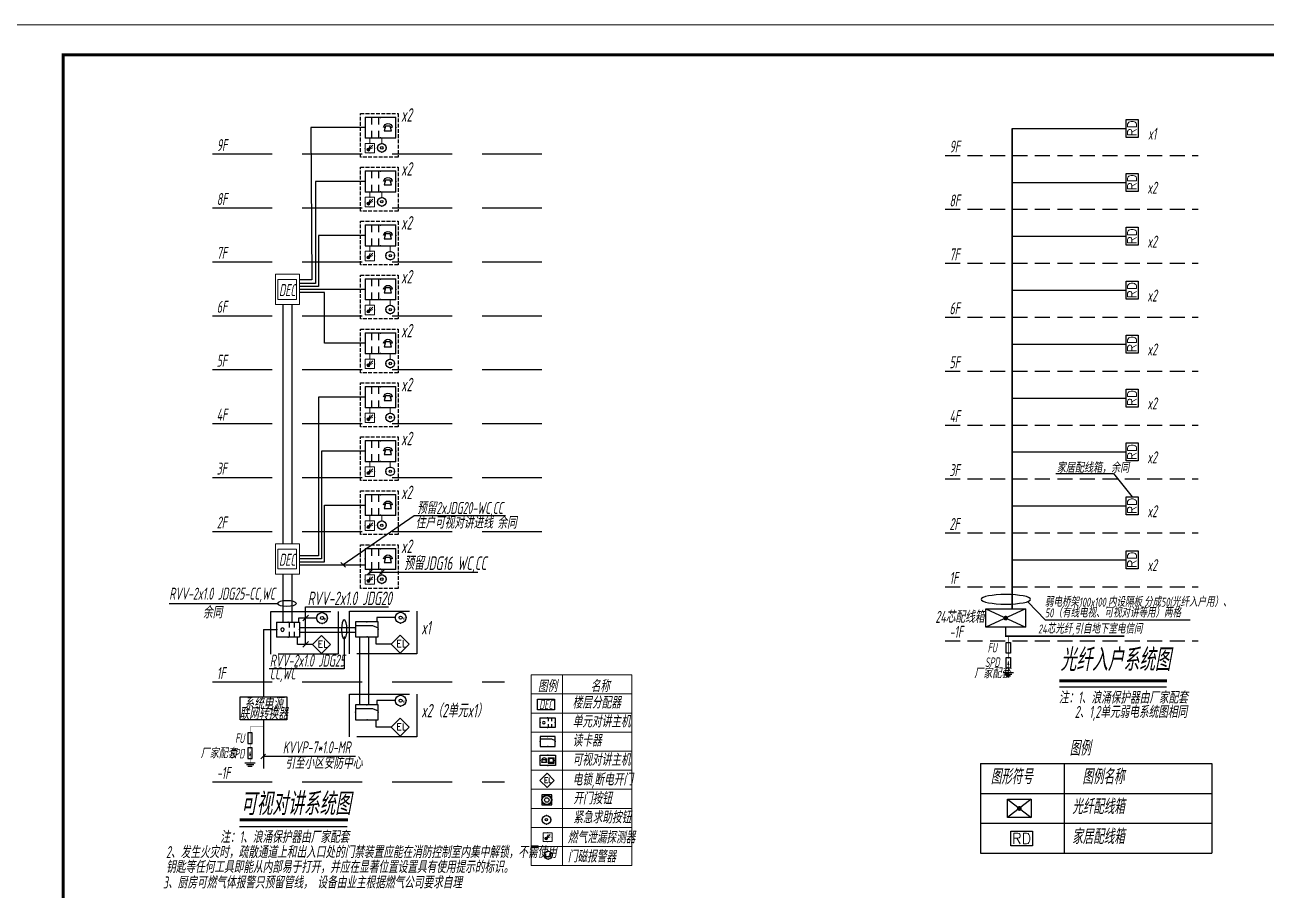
# Model space of a CAD drawing. Extents: x 3443499 to 7125205, y -1700016 to -264854.
# Drawn here: x 3677232 to 3718669, y -788158 to -759270 of the extents above; entities that cross this region are included whole.
import ezdxf
from ezdxf.enums import TextEntityAlignment as Align

# ---------------------------------------------------------------- set-up
doc = ezdxf.new("R2010")
doc.units = 0
doc.header["$LTSCALE"] = 1000
doc.header["$MEASUREMENT"] = 0
doc.linetypes.add('DASH', pattern=[0.35, 0.25, -0.1])
doc.linetypes.add('DASHED', pattern=[0.75, 0.5, -0.25])
doc.layers.get('0').update_dxf_attribs({"linetype": 'CONTINUOUS'})
for name, color, linetype in [('1-弱电', 3, 'CONTINUOUS'), ('1-弱电1', 3, 'CONTINUOUS'), ('DIM-照明', 7, 'CONTINUOUS'), ('EQUIP-安防', 3, 'CONTINUOUS'), ('EQUIP-通讯', 3, 'CONTINUOUS'), ('T-消防设备', 3, 'CONTINUOUS'), ('T-通用', 7, 'CONTINUOUS'), ('TEL_TEXT', 7, 'CONTINUOUS'), ('WIRE-SECU-1', 30, 'CONTINUOUS'), ('WIRE-照明', 2, 'CONTINUOUS'), ('WIRE-通讯', 4, 'CONTINUOUS'), ('照明平面导线层', 3, 'CONTINUOUS'), ('电气', 6, 'CONTINUOUS')]:
    doc.layers.add(name, color=color, linetype=linetype)
for name, color, linetype, lineweight in [('EQUIP-消防', 3, 'CONTINUOUS', 20), ('图框', 147, 'CONTINUOUS', 20), ('文字彩图', 7, 'CONTINUOUS', 0)]:
    doc.layers.add(name, color=color, linetype=linetype, lineweight=lineweight)
doc.styles.add('1常用弱电', font='SIMPLEX.shx', dxfattribs={"width": 0.8, "height": 3.5, "bigfont": 'HZTXT.shx'})
doc.styles.add('_TEL_DIM', font='SIMPLEX', dxfattribs={"width": 0.8, "height": 3.5, "bigfont": 'HZTXT'})
doc.styles.add('HZTXT', font='gbeitc.shx', dxfattribs={"width": 0.8, "height": 400, "bigfont": 'hztxt.shx'})
doc.styles.add('SM1', font='realsz.shx', dxfattribs={"width": 0.75, "bigfont": 'realhz.shx'})
doc.styles.get("Standard").update_dxf_attribs({"font": 'gbenor.shx', "bigfont": 'gbcbig.shx'})

# ---------------------------------------------------------------- blocks, each defined once
blk = doc.blocks.new('$equip$00002647')
at = {"linetype": 'Continuous'}
for p, q in [((-0.63, -0.415), (-0.63, 0.415)), ((-0.63, -0.415), (-0.63, 0.415)), ((-0.63, 0.415), (0.62, 0.415)), ((0.066, 0.129), (0.066, 0.415)), ((0.345, 0.129), (0.345, 0.415)), ((0.62, 0.415), (0.62, -0.415)), ((0.62, -0.415), (-0.63, -0.415)), ((0.066, -0.415), (0.066, -0.129)), ((0.345, -0.415), (0.345, -0.129))]:
    blk.add_line(p, q, dxfattribs=at)
at = {"const_width": 0.05}
blk.add_lwpolyline([(-0.63, 0.415), (0.62, 0.415), (0.62, -0.415), (-0.63, -0.415), (-0.63, 0.415), (0.62, 0.415)], dxfattribs=at)
at = {"linetype": 'Continuous'}
for start, end in [(0, 180), (180, 0)]:
    blk.add_arc((-0.32, 0), 0.1, start, end, dxfattribs=at)
at = {"color": 1}
for p in [(-0.63, 0), (-0.005, 0.415), (0.62, 0), (-0.005, -0.415)]:
    blk.add_point(p, dxfattribs=at)
at = {"color": 7, "style": '_TEL_DIM', "flags": 1}
blk.add_attdef('A', text='', height=0.000025, dxfattribs=at).set_placement((0, 0), align=Align.MIDDLE_CENTER)
blk = doc.blocks.new('3电锁')
at = {"layer": '1-弱电1'}
for p, q in [((0, 743), (-372, 372)), ((372, 372), (0, 743)), ((-372, 372), (0, 0)), ((0, 0), (372, 372))]:
    blk.add_line(p, q, dxfattribs=at)
at = {"layer": '1-弱电1', "style": '1常用弱电'}
blk.add_text('EL', height=277.7, dxfattribs=at).set_placement((-160, 247))
blk = doc.blocks.new('$equip$00002479')
at = {"const_width": 0.04}
blk.add_lwpolyline([(-0.3, 0, 1), (0.3, 0, 1), (-0.3, 0, 0.942883)], format="xyb", dxfattribs=at)
for radius in [0.3, 0.0841]:
    blk.add_circle((0, 0), radius)
for p in [(-0.3, 0), (0, 0.3), (0.3, 0), (0, -0.3)]:
    blk.add_point(p)
at = {"color": 7, "style": '_TEL_DIM', "flags": 1}
blk.add_attdef('A', text='', height=0.00002, dxfattribs=at).set_placement((0, 0), align=Align.MIDDLE_CENTER)
blk = doc.blocks.new('$equip$00001887')
at = {"color": 0, "linetype": 'Continuous'}
for p, q in [((-0.75, 0.5), (0.75, 0.5)), ((-0.75, -0.5), (-0.75, 0.5)), ((-0.63, 0.02), (-0.53, 0.02)), ((-0.59, -0.21), (-0.51, 0.09)), ((-0.51, 0.09), (-0.51, 0.09)), ((-0.51, 0.09), (-0.22, 0.09)), ((-0.22, 0.09), (-0.14, -0.21)), ((-0.19, 0.02), (-0.09, 0.02)), ((0.03, 0.26), (0.03, -0.26)), ((0.03, 0.26), (0.61, 0.26)), ((0.08, 0.17), (0.16, 0.18)), ((0.08, 0.17), (0.08, -0.16)), ((0.16, 0.18), (0.22, 0.2)), ((0.22, 0.2), (0.27, 0.21)), ((0.27, 0.21), (0.32, 0.21)), ((0.32, 0.21), (0.36, 0.21)), ((0.36, 0.21), (0.42, 0.2)), ((0.42, 0.2), (0.48, 0.18)), ((0.48, 0.18), (0.56, 0.17)), ((0.56, -0.16), (0.56, 0.17)), ((0.61, -0.26), (0.61, 0.26)), ((0.75, 0.5), (0.75, -0.5)), ((0.75, -0.5), (-0.75, -0.5)), ((-0.14, -0.21), (-0.59, -0.21)), ((0.03, -0.26), (0.61, -0.26)), ((0.16, -0.18), (0.08, -0.16)), ((0.22, -0.19), (0.16, -0.18)), ((0.27, -0.2), (0.22, -0.19)), ((0.32, -0.2), (0.27, -0.2)), ((0.36, -0.2), (0.32, -0.2)), ((0.42, -0.19), (0.36, -0.2)), ((0.48, -0.18), (0.42, -0.19)), ((0.56, -0.16), (0.48, -0.18))]:
    blk.add_line(p, q, dxfattribs=at)
blk.add_arc((-0.36, -0.02), 0.27, 6.9897, 173.0103, dxfattribs=at)
for p in [(-0.75, 0), (0, 0.5), (0.75, 0), (0, -0.5)]:
    blk.add_point(p)
at = {"layer": 'TEL_TEXT', "style": '_TEL_DIM', "flags": 1}
blk.add_attdef('A', text='', height=0.00002, dxfattribs=at).set_placement((0, 0), align=Align.MIDDLE_CENTER)
blk = doc.blocks.new('3开门按钮')
at = {"layer": '1-弱电1'}
for p, q in [((-250, 500), (-250, 0)), ((250, 500), (-250, 500)), ((-250, 0), (250, 0)), ((250, 0), (250, 500))]:
    blk.add_line(p, q, dxfattribs=at)
for major_axis, start_param, end_param in [((-1, 249), 2.35396, 8.637145), ((0, 226), -0.7841767626591614, 5.499008544520425), ((-1, 113), 2.351312, 8.634497)]:
    blk.add_ellipse((3, 251), major_axis=major_axis, ratio=1, start_param=start_param, end_param=end_param, dxfattribs=at)
blk = doc.blocks.new('$equip$00001600')
for p, q in [((0.5, 0), (-0.5, 0)), ((-0.5, 0), (-0.5, -1)), ((0.5, -1), (0.5, 0)), ((-0.5, -1), (0.5, -1)), ((-0.15, -0.65), (0.3, -0.2)), ((-0.15, -0.65), (0.05, -0.2)), ((-0.15, -0.65), (0.3, -0.45))]:
    blk.add_line(p, q)
blk.add_circle((-0.15, -0.65), 0.158)
for p in [(0, 0), (-0.5, -0.5), (0, -1), (0.5, -0.5)]:
    blk.add_point(p)
for points in [[(-0.29, -0.57), (-0.01, -0.57), (-0.31, -0.65), (0.01, -0.65)], [(-0.29, -0.73), (-0.01, -0.73), (-0.31, -0.65), (0.01, -0.65)], [(-0.23, -0.51), (-0.07, -0.51), (-0.29, -0.57), (-0.01, -0.57)], [(-0.23, -0.79), (-0.07, -0.79), (-0.29, -0.73), (-0.01, -0.73)], [(-0.15, -0.49), (-0.15, -0.49), (-0.23, -0.51), (-0.07, -0.51)], [(-0.15, -0.81), (-0.15, -0.81), (-0.23, -0.79), (-0.07, -0.79)]]:
    blk.add_solid(points)
at = {"flags": 9}
blk.add_attdef('A', (0, 0), '', height=0.00002, dxfattribs=at)
blk.add_attdef('B', text='', height=0.4, dxfattribs=at).set_placement((0.78, -0.7), align=Align.MIDDLE_CENTER)
blk = doc.blocks.new('$equip$00002617')
for p, q in [((0.625, 0.415), (-0.625, 0.415)), ((-0.625, 0.415), (-0.625, -0.415)), ((-0.625, 0.215), (0.325, 0.215)), ((0.325, 0.215), (0.625, 0.075)), ((0.625, -0.415), (0.625, 0.415)), ((-0.625, -0.415), (0.625, -0.415))]:
    blk.add_line(p, q)
at = {"linetype": 'Continuous', "const_width": 0.04}
blk.add_lwpolyline([(-0.625, 0.415), (0.625, 0.415), (0.625, -0.415), (-0.625, -0.415)], close=True, dxfattribs=at)
at = {"color": 1}
for p in [(-0.625, 0), (0, 0.415), (0.625, 0), (0.018, -0.415)]:
    blk.add_point(p, dxfattribs=at)
at = {"color": 7, "style": '_TEL_DIM', "flags": 1}
blk.add_attdef('A', text='', height=0.000025, dxfattribs=at).set_placement((0, 0), align=Align.MIDDLE_CENTER)
blk = doc.blocks.new('$equip$00002628')
at = {"linetype": 'Continuous'}
for p, q in [((-0.625, 0.415), (0.625, 0.415)), ((-0.625, -0.415), (-0.625, 0.415)), ((-0.472, 0.01), (-0.409, 0.01)), ((-0.446, -0.138), (-0.395, 0.058)), ((-0.395, 0.058), (-0.395, 0.058)), ((-0.395, 0.058), (-0.206, 0.058)), ((-0.206, 0.058), (-0.155, -0.138)), ((-0.191, 0.01), (-0.129, 0.01)), ((0.071, 0.129), (0.071, 0.415)), ((0.35, 0.129), (0.35, 0.415)), ((0.625, 0.415), (0.625, -0.415)), ((0.625, -0.415), (-0.625, -0.415)), ((-0.155, -0.138), (-0.446, -0.138)), ((0.071, -0.415), (0.071, -0.129)), ((0.35, -0.415), (0.35, -0.129))]:
    blk.add_line(p, q, dxfattribs=at)
at = {"const_width": 0.04}
blk.add_lwpolyline([(-0.625, 0.415), (0.625, 0.415), (0.625, -0.415), (-0.625, -0.415), (-0.625, 0.415), (0.625, 0.415)], dxfattribs=at)
at = {"linetype": 'Continuous'}
blk.add_arc((-0.3, -0.011), 0.173, 6.9897, 173.0103, dxfattribs=at)
for p in [(-0.625, 0), (0, 0.415), (0, -0.415), (0.625, 0)]:
    blk.add_point(p)
at = {"color": 7, "style": '_TEL_DIM', "flags": 1}
blk.add_attdef('A', text='', height=0.000025, dxfattribs=at).set_placement((0, 0), align=Align.MIDDLE_CENTER)
blk = doc.blocks.new('A$C18BE6784')
at = {"layer": 'EQUIP-安防', "linetype": 'ByBlock', "xscale": 400, "yscale": 400, "zscale": 400}
blk.add_blockref('$equip$00002479', (-47, 62), dxfattribs=at)
at = {"layer": 'EQUIP-安防', "color": 7, "linetype": 'ByBlock', "style": 'SM1', "width": 0.75}
blk.add_text('K', height=71.8, dxfattribs=at).set_placement((0, 0))
blk = doc.blocks.new('CNS-FXX')
blk.add_lwpolyline([(0, -307), (0, 307), (782, 307), (782, -307)], close=True)
at = {"layer": 'T-通用', "linetype": 'Continuous'}
for p, q in [((782, 307), (0, -307)), ((0, 307), (782, -307))]:
    blk.add_line(p, q, dxfattribs=at)
at = {"layer": 'T-通用', "linetype": 'Continuous', "const_width": 79.4}
blk.add_lwpolyline([(351, 0, 1), (431, 0, 1)], format="xyb", close=True, dxfattribs=at)
blk = doc.blocks.new('CNS-TC4')
at = {"color": 130}
blk.add_lwpolyline([(-300, 200), (300, 200), (300, -200), (-300, -200)], close=True, dxfattribs=at)
at = {"color": 7, "style": '1常用弱电'}
blk.add_text('RD', height=300, dxfattribs=at).set_placement((0, 0), align=Align.MIDDLE)
blk = doc.blocks.new('$equip$00002621')
for p, q in [((-0.193, 0.103), (-0.193, -0.097)), ((0.192, -0.097), (0.192, 0.103)), ((-0.193, -0.097), (0.192, -0.097))]:
    blk.add_line(p, q)
at = {"const_width": 0.04}
blk.add_lwpolyline([(-0.3, 0, 1), (0.3, 0, 1), (-0.3, 0, 0.702733)], format="xyb", dxfattribs=at)
blk.add_circle((0, 0), 0.3)
at = {"color": 1}
for p in [(-0.3, 0), (0, 0.3), (0.3, 0), (0, -0.3)]:
    blk.add_point(p, dxfattribs=at)
at = {"color": 7, "style": '_TEL_DIM', "flags": 1}
blk.add_attdef('A', text='', height=0.000025, dxfattribs=at).set_placement((0, 0), align=Align.MIDDLE_CENTER)
blk = doc.blocks.new('A$C34D655C4')
at = {"layer": 'T-消防设备', "linetype": 'Continuous'}
blk.add_lwpolyline([(-843, -223), (-843, 390), (483, 390), (483, -223)], close=True, dxfattribs=at)
at = {"layer": 'T-通用', "linetype": 'Continuous'}
for p, q in [((483, 390), (-843, -223)), ((-843, 390), (483, -223))]:
    blk.add_line(p, q, dxfattribs=at)
at = {"layer": 'T-通用', "linetype": 'Continuous', "const_width": 79.4}
blk.add_lwpolyline([(-220, 83, 1), (-141, 83, 1)], format="xyb", close=True, dxfattribs=at)

msp = doc.modelspace()

# ---------------------------------------------------------------- linework, layer by layer
at = {"layer": 'DIM-照明', "color": 84, "linetype": 'DASHED', "ltscale": 4}
for p, q in [((3683493.2, -763579.3, -6448.9), (3694556.4, -763579.3, 51223.3)), ((3683493.2, -765379.3, -6448.9), (3694556.4, -765379.3, 51225.6)), ((3683493.2, -767179.3, -6448.9), (3694556.4, -767179.3, 51227.9)), ((3683493.2, -768979.3, -6448.9), (3694556.4, -768979.3, 51230.1)), ((3683493.2, -768979.3, 940.7), (3694556.4, -768979.3, 58628.8)), ((3683493.2, -770779.3, 940.7), (3694556.4, -770779.3, 58631.1)), ((3683493.2, -772579.3, 940.7), (3694556.4, -772579.3, 58631.1)), ((3683493.2, -774379.3, 940.7), (3694556.4, -774379.3, 58631.1)), ((3683493.2, -776179.3, 940.7), (3694556.4, -776179.3, 58631.1)), ((3683493.2, -781205.4, 940.7), (3693244.4, -781205.4, 51789.7)), ((3683493.2, -784538, 940.7), (3693244.4, -784538, 51789.7))]:
    msp.add_line(p, q, dxfattribs=at)
at = {"layer": 'DIM-照明', "color": 84, "linetype": 'DASHED'}
for p, q in [((3707951.9, -763629.3), (3716403.2, -763629.3)), ((3707951.9, -765429.3), (3716402.7, -765429.3)), ((3707951.9, -767229.3), (3716402.2, -767229.3)), ((3707951.9, -769029.3), (3716401.7, -769029.3)), ((3707951.9, -770829.3), (3716399.2, -770829.3)), ((3707951.9, -772629.3), (3716399.2, -772629.3)), ((3707951.9, -774429.3), (3716399.2, -774429.3)), ((3707951.9, -776229.3), (3716399.2, -776229.3)), ((3707951.9, -778029.3), (3716399.2, -778029.3)), ((3707951.9, -779829.3), (3716399.2, -779829.3))]:
    msp.add_line(p, q, dxfattribs=at)
at = {"layer": 'DIM-照明', "color": 7}
for p, q in [((3711647.4, -774245), (3713577, -774245)), ((3711647.4, -774245), (3713577, -774245)), ((3713577, -774245), (3714193.5, -775029.3)), ((3713577, -774245), (3714193.5, -775029.3)), ((3713577, -774245), (3714193.5, -775029.3)), ((3711296.3, -779137.9), (3710709.9, -778531)), ((3711296.3, -779137.9), (3716129.4, -779137.9))]:
    msp.add_line(p, q, dxfattribs=at)
at = {"layer": 'DIM-照明', "color": 7, "ltscale": 4}
for p, q in [((3711764.7, -781364.9, 0), (3715341.1, -781364.9, 0)), ((3684402, -786027.9, -13883.2), (3687996.7, -786027.9, -13883.2))]:
    msp.add_line(p, q, dxfattribs=at)
at = {"layer": 'DIM-照明'}
for p, q in [((3709128.9, -783925.1), (3709128.9, -786925.1)), ((3709128.9, -783925.1), (3716859.9, -783925.1)), ((3711923.5, -783925.1), (3711923.5, -786925.1)), ((3716859.9, -783925.1), (3716859.9, -786925.1)), ((3709128.9, -784925.1), (3716859.9, -784925.1)), ((3709128.9, -785925.1), (3716859.9, -785925.1)), ((3709128.9, -786925.1), (3716859.9, -786925.1))]:
    msp.add_line(p, q, dxfattribs=at)
at = {"layer": 'DIM-照明', "color": 84, "linetype": 'DASHED', "ltscale": 4, "elevation": 66423.1}
for points in [[(3685443.8, -778860.3), (3687691, -778860.3), (3687691, -780277.3), (3685443.8, -780277.3)], [(3688069, -778847.6), (3690316.2, -778847.6), (3690316.2, -780264.6), (3688069, -780264.6)], [(3688069, -781618.6), (3690316.2, -781618.6), (3690316.2, -783035.5), (3688069, -783035.5)]]:
    msp.add_lwpolyline(points, close=True, dxfattribs=at)
at = {"layer": 'DIM-照明', "color": 7, "ltscale": 4, "const_width": 98.5, "elevation": 0}
msp.add_lwpolyline([(3711763.6, -781170.8), (3715362.8, -781170.8)], dxfattribs=at)
at = {"layer": 'DIM-照明', "color": 7, "extrusion": (0, 0, -1)}
msp.add_ellipse((3709978.9, -778448.7), major_axis=(825.2, 0), ratio=0.1943547, start_param=-1.5707963, end_param=4.712389, dxfattribs=at)
at = {"layer": 'EQUIP-安防', "elevation": -13883.2}
msp.add_lwpolyline([(3694345.1, -781781.9), (3694916.7, -781781.9), (3694916.7, -782138.5), (3694345.1, -782138.5)], close=True, dxfattribs=at)
at = {"layer": 'EQUIP-消防', "ltscale": 5}
for p, q in [((3688748.7, -763042.5, 47985.1), (3688748.7, -763228.6, 47985.1)), ((3689147.6, -763042.5, -17497.3), (3689147.6, -763232.1, -17497.3)), ((3688748.7, -764842.5, 47987.4), (3688748.7, -765028.6, 47987.4)), ((3689147.6, -764842.5, -17495), (3689147.6, -765032.1, -17495)), ((3688748.7, -766642.5, 47987.4), (3688748.7, -766828.6, 47987.4)), ((3689431.3, -766642.5, 47987.4), (3689431.3, -766832.1, 47987.4)), ((3688748.7, -768442.5, 47987.4), (3688748.7, -768628.6, 47987.4)), ((3689431.3, -768442.5, 47987.4), (3689431.3, -768632.1, 47987.4)), ((3688748.7, -770242.5, 66423.2), (3688748.7, -770428.6, 66423.2)), ((3689431.4, -770242.5, 66423.1), (3689431.4, -770432.1, 66423.1)), ((3688748.7, -772042.5, 66423.2), (3688748.7, -772228.6, 66423.2)), ((3689431.3, -772042.5, 66423.2), (3689431.3, -772232.1, 66423.2)), ((3688748.7, -773842.5, 66423.2), (3688748.7, -774028.6, 66423.2)), ((3689431.3, -773842.5, 66423.2), (3689431.3, -774032.1, 66423.2)), ((3688748.7, -775642.5, 66423.2), (3688748.7, -775828.6, 66423.2)), ((3689147.6, -775642.5, 940.8), (3689147.6, -775832.1, 940.8)), ((3688748.7, -777442.5, 66423.2), (3688748.7, -777628.6, 66423.2)), ((3689147.6, -777442.5, 940.8), (3689147.6, -777632.1, 940.8))]:
    msp.add_line(p, q, dxfattribs=at)
at = {"layer": 'EQUIP-通讯', "linetype": 'Continuous'}
for p, q in [((3710191.3, -762729.3), (3713993.5, -762729.3)), ((3710191.3, -764529.3), (3713993.5, -764529.3)), ((3710191.3, -766329.3), (3713993.5, -766329.3)), ((3710191.3, -768129.3), (3713993.5, -768129.3)), ((3710191.3, -769929.3), (3713993.5, -769929.3)), ((3710191.3, -771729.3), (3713993.5, -771729.3)), ((3710191.3, -773529.3), (3713993.5, -773529.3)), ((3710191.3, -775329.3), (3713993.5, -775329.3)), ((3710191.3, -777129.3), (3713993.5, -777129.3)), ((3709888.7, -780891.5), (3710236.7, -780891.5)), ((3709942.4, -780946.6), (3710182.6, -780946.6)), ((3709991.2, -781001.6), (3710133.3, -781001.6)), ((3684925.7, -783914.4, -6448.9), (3684577.7, -783914.4, -6448.9)), ((3684872.1, -783969.5, -6448.9), (3684631.8, -783969.5, -6448.9)), ((3684823.2, -784024.5, -6448.9), (3684681.2, -784024.5, -6448.9))]:
    msp.add_line(p, q, dxfattribs=at)
at = {"layer": 'EQUIP-通讯'}
for p, q in [((3685842.7, -768605.8, -11780.3), (3685842.7, -776595.1, 940.8)), ((3686142.4, -768605.8, -11780.3), (3686142.4, -776595.1, 940.8)), ((3685842.7, -777605.8, 940.8), (3685842.7, -779211.9, 940.8)), ((3686142.4, -777605.8, 940.8), (3686142.4, -779211.9, 940.8)), ((3686972.6, -779073.1, 131905.6), (3686362.1, -779073.1, 131905.6)), ((3686362.1, -779073.1, 131905.6), (3686362.1, -779211.9, 940.7)), ((3686396.4, -779391.9, 940.7), (3688271.6, -779391.9, 940.7)), ((3689597.7, -779060.4, 131905.6), (3688987.3, -779060.4, 131905.6)), ((3688987.3, -779060.4, 131905.6), (3688987.3, -779199.2, 940.7)), ((3685198.6, -779461, 940.7), (3685646.4, -779460.9, 940.7)), ((3685198.6, -779460.9, 940.7), (3685198.6, -781704.9, 940.7)), ((3686331.9, -779953.9, 131905.6), (3686331.9, -779709.9, 940.7)), ((3686396.4, -779544.9, 940.7), (3688271.6, -779544.9, 940.7)), ((3688399.8, -779697.2, 940.7), (3688399.8, -781970.2, -108340.4)), ((3688699.5, -779697.2, 940.7), (3688699.5, -781970.2, -108340.4)), ((3688957.1, -779941.2, 131905.6), (3688957.1, -779697.2, 940.7)), ((3686838.6, -779953.9, 131905.6), (3686331.9, -779953.9, 131905.6)), ((3689463.8, -779941.2, 131905.6), (3688957.1, -779941.2, 131905.6)), ((3689597.7, -781831.3, 131905.6), (3688987.3, -781831.3, 131905.6)), ((3688987.3, -781831.3, 131905.6), (3688987.3, -781970.2, 940.7)), ((3685198.6, -782468.5, 940.7), (3685198.6, -784090.5, 940.7)), ((3688957.1, -782712.1, 131905.6), (3688957.1, -782468.2, 940.7)), ((3689463.8, -782712.1, 131905.6), (3688957.1, -782712.1, 131905.6))]:
    msp.add_line(p, q, dxfattribs=at)
for points, elevation in [([(3688589.2, -762700.5), (3686780.7, -762701.5), (3686809.4, -767783.5), (3686396.4, -767782.4)], -17497.3), ([(3688589.2, -764500.5), (3686937.6, -764500.5), (3686937.7, -767900.5), (3686396.4, -767900.5)], -17495), ([(3688589.2, -766300.5), (3687037.6, -766300.5), (3687037.7, -768000.5), (3686396.4, -768000.5)], -17495), ([(3688589.2, -768100.5), (3687137.6, -768100.5), (3687137.7, -768100.5), (3686396.4, -768100.5)], -17495), ([(3688589.2, -769900.5), (3687231.6, -769900.5), (3687231.6, -768200.5), (3686396.4, -768200.5)], -17495), ([(3688589.3, -771700.5), (3687037.7, -771700.5), (3687037.7, -777000.5), (3686396.4, -777000.5)], 940.8), ([(3688589.3, -773500.5), (3687137.7, -773500.5), (3687137.7, -777100.5), (3686396.4, -777100.5)], 940.8), ([(3686396.4, -777200.5), (3687231.7, -777200.5), (3687231.7, -775300.5), (3688589.3, -775300.5)], 940.8), ([(3686396.4, -777300.5), (3688589.3, -777300.5)], 940.8)]:
    msp.add_lwpolyline(points, dxfattribs=dict(at, elevation=elevation))
at = {"layer": 'EQUIP-通讯', "linetype": 'Continuous', "const_width": 14.2}
for points, elevation in [([(3710062.7, -779680.7), (3710062.7, -780433)], 0), ([(3710062.7, -780593.9), (3710062.7, -780891.5)], 0), ([(3684751.7, -782703.6), (3684751.7, -783455.9)], -6448.9), ([(3684751.7, -782703.6), (3685198.6, -782703.6)], -6448.9), ([(3684751.7, -783616.8), (3684751.7, -783914.4)], -6448.9)]:
    msp.add_lwpolyline(points, dxfattribs=dict(at, elevation=elevation))
at = {"layer": 'EQUIP-通讯', "linetype": 'Continuous'}
for points, elevation in [([(3709989.3, -779886.3), (3710136.1, -779886.3), (3710136.1, -780240.7), (3709989.3, -780240.7)], 0), ([(3709989.3, -780388), (3710136.1, -780388), (3710136.1, -780742.3), (3709989.3, -780742.3)], 0), ([(3684825.1, -782909.2), (3684678.3, -782909.2), (3684678.3, -783263.6), (3684825.1, -783263.6)], -6448.9), ([(3684825.1, -783410.9), (3684678.3, -783410.9), (3684678.3, -783765.2), (3684825.1, -783765.2)], -6448.9)]:
    msp.add_lwpolyline(points, close=True, dxfattribs=dict(at, elevation=elevation))
for points, elevation in [([(3710062.7, -780475.4, 0, 70.8, 0), (3710062.7, -780643.6, 70.8, 70.8, 0)], 0), ([(3684751.7, -783498.3, 0, 70.8, 0), (3684751.7, -783666.5, 70.8, 70.8, 0)], -6448.9)]:
    msp.add_lwpolyline(points, format="xyseb", dxfattribs=dict(at, elevation=elevation))
at = {"layer": 'EQUIP-通讯', "elevation": 940.7}
msp.add_lwpolyline([(3684417.3, -781704.9), (3685979.9, -781704.9), (3685979.9, -782468.5), (3684417.3, -782468.5)], close=True, dxfattribs=at)
at = {"layer": 'WIRE-SECU-1', "color": 7, "const_width": 98.5, "elevation": -13883.2}
msp.add_lwpolyline([(3684400.8, -785812.2), (3688020.7, -785812.2)], dxfattribs=at)
at = {"layer": 'WIRE-通讯', "linetype": 'Continuous', "const_width": 50, "elevation": 0}
for points in [[(3710191.3, -778768.8), (3710191.3, -762729.3)], [(3709975.5, -779382.3), (3709975.5, -779680.7), (3713935.8, -779680.7)]]:
    msp.add_lwpolyline(points, dxfattribs=at)
at = {"layer": '图框'}
msp.add_lwpolyline([(3676006.7, -759270.3), (3760106.7, -759270.3), (3760106.7, -818670.3), (3676006.7, -818670.3)], close=True, dxfattribs=at)
at = {"layer": '图框', "const_width": 100}
msp.add_lwpolyline([(3759106.7, -817670.3), (3759106.7, -760270.3), (3678506.7, -760270.3), (3678506.7, -817670.3)], close=True, dxfattribs=at)
at = {"layer": '文字彩图', "color": 3, "linetype": 'Continuous'}
for p, q in [((3685674.6, -767777.2, -17495), (3686295.2, -767777.2, -17495)), ((3685674.6, -768434.7, -17495), (3685674.6, -767777.2, -17495)), ((3686295.2, -767777.2, -17495), (3686295.2, -768434.7, -17495)), ((3686295.2, -768434.7, -17495), (3685674.6, -768434.7, -17495)), ((3685674.7, -776777.2, 940.8), (3686295.3, -776777.2, 940.8)), ((3685674.7, -777434.7, 940.8), (3685674.7, -776777.2, 940.8)), ((3686295.3, -776777.2, 940.8), (3686295.3, -777434.7, 940.8)), ((3686295.3, -777434.7, 940.8), (3685674.7, -777434.7, 940.8))]:
    msp.add_line(p, q, dxfattribs=at)
at = {"layer": '文字彩图', "color": 7}
for p, q in [((3694132.1, -780970.1, -13883.2), (3694132.1, -787337.9, -13883.2)), ((3694132.1, -780970.1, -13883.2), (3697492, -780970.1, -13883.2)), ((3695183, -780970.1, -13883.2), (3695183, -787337.9, -13883.2)), ((3697492, -780970.1, -13883.2), (3697492, -787337.9, -13883.2)), ((3694132.1, -781606.9, -13883.2), (3697492, -781606.9, -13883.2)), ((3694132.1, -782243.7, -13883.2), (3697492, -782243.7, -13883.2)), ((3694132.1, -782880.5, -13883.2), (3697492, -782880.5, -13883.2)), ((3694132.1, -783517.2, -13883.2), (3697492, -783517.2, -13883.2)), ((3694132.1, -784154, -13883.2), (3697492, -784154, -13883.2)), ((3694132.1, -784790.8, -13883.2), (3697492, -784790.8, -13883.2)), ((3694132.1, -785427.6, -13883.2), (3697492, -785427.6, -13883.2)), ((3694132.1, -786064.4, -13883.2), (3697492, -786064.4, -13883.2)), ((3694132.1, -786701.1, -13883.2), (3697492, -786701.1, -13883.2)), ((3694132.1, -787337.9, -13883.2), (3697492, -787337.9, -13883.2))]:
    msp.add_line(p, q, dxfattribs=at)
at = {"layer": '文字彩图'}
for points, elevation in [([(3685595.6, -768605.8), (3686396.4, -768605.8), (3686396.4, -767595.1), (3685595.6, -767595.1)], -17495), ([(3685595.6, -777605.8), (3686396.4, -777605.8), (3686396.4, -776595.1), (3685595.6, -776595.1)], 940.8)]:
    msp.add_lwpolyline(points, close=True, dxfattribs=dict(at, elevation=elevation))
at = {"layer": '照明平面导线层', "color": 7}
for p, q in [((3690229.7, -775664.8, 66423.2), (3687861.2, -777300.5, 940.8)), ((3693274, -775664.8, 66423.2), (3690229.7, -775664.8, 66423.2)), ((3686602.7, -778697.6, 66423.1), (3689366.9, -778697.6, 66423.1)), ((3686602.7, -779953.9, 102632.1), (3686602.7, -778697.6, 163132)), ((3687896.6, -779686.9, -13883.2), (3687896.6, -780767.7, 66423.2)), ((3687896.6, -780767.7, 66423.2), (3685390.6, -780767.7, 66423.2)), ((3688272.4, -783697.5, 940.7), (3685187.4, -783697.4, 940.7))]:
    msp.add_line(p, q, dxfattribs=at)
at = {"layer": '照明平面导线层', "color": 0, "ltscale": 0.5}
for p, q in [((3687781.8, -777222.6, 940.8), (3687940.6, -777378.3, 940.8)), ((3688828.1, -777460.9, 66423.2), (3688669.3, -777616.7, 66423.2)), ((3688748.7, -777538.8, 66423.2), (3692351.2, -777538.8, 66423.2)), ((3689227, -777460.9, 940.8), (3689068.2, -777616.7, 940.8)), ((3689147.6, -777538.8, 66423.2), (3691750.9, -777538.8, 66423.2)), ((3689147.6, -777538.8, 66423.2), (3691750.9, -777538.8, 66423.2)), ((3686697.1, -778978.7, 131905.6), (3686508.3, -779167.5, 131905.6)), ((3686697.1, -779859.5, 102632.1), (3686508.3, -780048.3, 102632.1)), ((3685266.8, -783619.6, 940.7), (3685108, -783775.3, 940.7))]:
    msp.add_line(p, q, dxfattribs=at)
at = {"layer": '照明平面导线层', "color": 0, "linetype": 'DASH', "ltscale": 0.5}
for points, elevation in [([(3688433.4, -762225), (3689693.4, -762225), (3689693.4, -763687), (3688433.4, -763687)], -17497.3), ([(3688433.4, -764025), (3689693.4, -764025), (3689693.4, -765487), (3688433.4, -765487)], -17495), ([(3688433.4, -765825), (3689693.4, -765825), (3689693.4, -767287), (3688433.4, -767287)], -17495), ([(3688433.4, -767625), (3689693.4, -767625), (3689693.4, -769087), (3688433.4, -769087)], -17495), ([(3688433.4, -769425), (3689693.4, -769425), (3689693.4, -770887), (3688433.4, -770887)], 940.7), ([(3688433.4, -771225), (3689693.4, -771225), (3689693.4, -772687), (3688433.4, -772687)], 940.7), ([(3688433.4, -773025), (3689693.4, -773025), (3689693.4, -774487), (3688433.4, -774487)], 940.7), ([(3688433.4, -774825), (3689693.4, -774825), (3689693.4, -776287), (3688433.4, -776287)], 940.7), ([(3688433.4, -776625), (3689693.4, -776625), (3689693.4, -778087), (3688433.4, -778087)], 940.7)]:
    msp.add_lwpolyline(points, close=True, dxfattribs=dict(at, elevation=elevation))
at = {"layer": '照明平面导线层', "color": 7, "elevation": 66423.2}
msp.add_lwpolyline([(3682054.7, -778587.4), (3685661.7, -778587.4)], dxfattribs=at)
at = {"layer": '照明平面导线层', "color": 7, "extrusion": (0, 0, -1)}
for centre, major_axis in [((3685978.7, -778587.4, 66423.2), (317, 0)), ((3687892.1, -779452.4, -13883.2), (0, 317))]:
    msp.add_ellipse(centre, major_axis=major_axis, ratio=0.2872215, start_param=-1.5707963, end_param=4.712389, dxfattribs=at)

# ---------------------------------------------------------------- block references
at = {"layer": '1-弱电'}
for name, p, xscale, yscale, zscale in [('3电锁', (3687139.1, -780254.3, 131905.6), 0.8086576461791992, 0.8086576461791992, 0.8086576461791992), ('3电锁', (3689764.3, -780241.6, 131905.6), 0.8086576461791992, 0.8086576461791992, 0.8086576461791992), ('3电锁', (3689764.3, -783012.6, 131905.6), 0.8086576461791992, 0.8086576461791992, 0.8086576461791992), ('3电锁', (3694664.6, -784735, -13883.2), 0.6469261050224304, 0.6469261050224304, 0.6469261050224304), ('3开门按钮', (3694654.4, -785313.2, -13883.2), 0.6666666865348816, 0.6666666865348816, 0.6666666865348816)]:
    msp.add_blockref(name, p, dxfattribs=dict(at, xscale=xscale, yscale=yscale, zscale=zscale))
at = {"layer": 'EQUIP-安防'}
for name, p, xscale, yscale, zscale in [('$equip$00002628', (3689104.4, -762700.5, -17497.3), -824.0963855423033, 824.0963855423033, 824.0963855421651), ('$equip$00002479', (3689147.6, -763376.1, -17497.3), 480, 480, 480), ('$equip$00002628', (3689104.4, -764500.5, -17495), -824.0963855423033, 824.0963855423033, 824.0963855421651), ('$equip$00002479', (3689147.6, -765176.1, -17495), 480, 480, 480), ('$equip$00002628', (3689104.4, -766300.5, -17495), -824.0963855423033, 824.0963855423033, 824.0963855421651), ('$equip$00002479', (3689431.2, -766976.1, 47987.4), 480, 480, 480), ('$equip$00002628', (3689104.4, -768100.5, -17495), -824.0963855423033, 824.0963855423033, 824.0963855421651), ('$equip$00002479', (3689431.2, -768776.1, 47987.4), 480, 480, 480), ('$equip$00002628', (3689104.4, -769900.5, 940.8), -824.0963855423033, 824.0963855423033, 824.0963855421651), ('$equip$00002479', (3689431.4, -770576.1, 66423.1), 480, 480, 480), ('$equip$00002628', (3689104.4, -771700.5, 940.8), -824.0963855423033, 824.0963855423033, 824.0963855421651), ('$equip$00002479', (3689431.2, -772376.1, 66423.2), 480, 480, 480), ('$equip$00002628', (3689104.4, -773500.5, 940.8), -824.0963855423033, 824.0963855423033, 824.0963855421651), ('$equip$00002479', (3689431.2, -774176.1, 66423.2), 480, 480, 480), ('$equip$00002628', (3689104.4, -775300.5, 940.8), -824.0963855423033, 824.0963855423033, 824.0963855421651), ('$equip$00002479', (3689147.6, -775976.1, 940.8), 480, 480, 480), ('$equip$00002628', (3689104.4, -777100.5, 940.8), -824.0963855423033, 824.0963855423033, 824.0963855421651), ('$equip$00002479', (3689147.6, -777776.1, 940.8), 480, 480, 480), ('$equip$00002647', (3686024.5, -779461.1, 940.7), 600, 600, 600), ('$equip$00002617', (3688646.6, -779448.2, 940.7), 600, 600, 600), ('$equip$00002617', (3688646.6, -782219.2, 940.7), 600, 600, 600), ('$equip$00002647', (3694684.2, -782565.1, -13883.2), 400, 400, 400), ('$equip$00002617', (3694682.2, -783194.1, -13883.2), 400, 400, 400), ('$equip$00002479', (3694643, -785806.5, -13883.2), 480, 480, 480), ('$equip$00002621', (3694700.2, -786991.1, -13883.2), 440, 440, 440)]:
    msp.add_blockref(name, p, dxfattribs=dict(at, xscale=xscale, yscale=yscale, zscale=zscale))
at = {"layer": 'EQUIP-安防', "color": 3, "xscale": 342, "yscale": 342, "zscale": 342}
msp.add_blockref('$equip$00001887', (3694691.4, -783827.2, -79365.6), dxfattribs=at)
at = {"layer": 'EQUIP-消防', "ltscale": 5}
for p, xscale, yscale, zscale in [((3688748.7, -763228.6, 47985.1), 318.3913160562515, 318.3913160562515, 318.3913160562515), ((3688748.7, -765028.6, 47987.4), 318.3913160562515, 318.3913160562515, 318.3913160562515), ((3688748.7, -766828.6, 47987.4), 318.3913160562515, 318.3913160562515, 318.3913160562515), ((3688748.7, -768628.6, 47987.4), 318.3913160562515, 318.3913160562515, 318.3913160562515), ((3688748.7, -770428.6, 66423.2), 318.3913160562515, 318.3913160562515, 318.3913160562515), ((3688748.7, -772228.6, 66423.2), 318.3913160562515, 318.3913160562515, 318.3913160562515), ((3688748.7, -774028.6, 66423.2), 318.3913160562515, 318.3913160562515, 318.3913160562515), ((3688748.7, -775828.6, 66423.2), 318.3913160562515, 318.3913160562515, 318.3913160562515), ((3688748.7, -777628.6, 66423.2), 318.3913160562515, 318.3913160562515, 318.3913160562515), ((3694682.2, -786242.5, -13883.2), 294.8067741394043, 294.8067741394043, 294.8067741394043)]:
    msp.add_blockref('$equip$00001600', p, dxfattribs=dict(at, xscale=xscale, yscale=yscale, zscale=zscale))
at = {"layer": 'T-消防设备', "linetype": 'Continuous'}
msp.add_blockref('CNS-FXX', (3710039.5, -785429.9), dxfattribs=at)
at = {"layer": 'T-通用', "rotation": 90}
for p in [(3714193.5, -762729.3), (3714193.5, -764529.3), (3714193.5, -766329.3), (3714193.5, -768129.3), (3714193.5, -769929.3), (3714193.5, -771729.3), (3714193.5, -773529.3), (3714193.5, -775329.3), (3714193.5, -777129.3)]:
    msp.add_blockref('CNS-TC4', p, dxfattribs=at)
at = {"layer": 'T-通用', "xscale": 1.199999988079071, "yscale": 1.199999988079071, "zscale": 1.199999988079071}
msp.add_blockref('CNS-TC4', (3710504.3, -786432.5, 0), dxfattribs=at)
at = {"layer": 'WIRE-照明'}
msp.add_blockref('A$C34D655C4', (3710155.7, -779159), dxfattribs=at)
at = {"layer": '电气', "linetype": 'ByBlock', "xscale": 1.5, "yscale": 1.5, "zscale": 1.5}
for p in [(3687222.8, -779166.2, 131905.6), (3689848, -779153.5, 131905.6), (3689848, -781924.4, 131905.6)]:
    msp.add_blockref('A$C18BE6784', p, dxfattribs=at)

# ---------------------------------------------------------------- texts
at = {"layer": 'DIM-照明', "color": 7, "style": 'HZTXT', "width": 0.7}
for s, height, p in [('x1', 400, (3714862, -762907.8)), ('x2', 400, (3714862, -764707.8)), ('x2', 400, (3714862, -766507.8)), ('x2', 400, (3714862, -768307.8)), ('x2', 400, (3714862, -770107.8)), ('x2', 400, (3714862, -771907.8)), ('x2', 400, (3714862, -773707.8)), ('x2', 400, (3714862, -775507.8)), ('x2', 400, (3714862, -777307.8)), ('24芯配线箱', 400, (3708443.5, -779011.6, -67051.2)), ('FU', 320, (3709527.6, -780063)), ('SPD', 320, (3709524.3, -780548.6)), ('FU', 320, (3684407.3, -783085.9, -6448.9)), ('SPD', 320, (3684315.7, -783600.5, -6448.9))]:
    msp.add_text(s, height=height, dxfattribs=at).set_placement(p, align=Align.MIDDLE)
for s, height, p in [('家居配线箱，余同', 320, (3711676.1, -774220.3)), ('弱电桥架100x100,内设隔板,分成50(光纤入户用）、', 300, (3711280.8, -778694)), ('50（有线电视、可视对讲等用）两格', 300, (3711280.8, -779050.7)), ('24芯光纤,引自地下室电信间', 300, (3711052.9, -779588.7, 0)), ('光纤入户系统图', 750, (3711797.8, -780842.3, 0)), ('厂家配套', 320, (3708921.3, -781080.1, -61305)), ('厂家配套', 320, (3683099.3, -783750.4, -6448.9)), ('可视对讲系统图', 750, (3684435, -785653.8, -13883.2))]:
    msp.add_text(s, height=height, dxfattribs=at).set_placement(p)
at = {"layer": 'DIM-照明', "style": 'HZTXT', "width": 0.7}
for s, p in [('图例', (3712106.6, -783666.5)), ('图形符号', (3709473.6, -784619.6)), ('图例名称', (3712533.3, -784619.6)), ('光纤配线箱', (3712191.8, -785619.6)), ('家居配线箱', (3712191.8, -786619.6))]:
    msp.add_text(s, height=500, dxfattribs=at).set_placement(p)
at = {"layer": '照明平面导线层', "color": 0, "ltscale": 0.5, "style": 'HZTXT', "width": 0.7}
for s, height, p in [('x2', 450, (3689792, -762503.9, 47985.1)), ('x2', 450, (3689792, -764303.9, 47987.4)), ('x2', 450, (3689792, -766103.9, 47987.4)), ('x2', 450, (3689792, -767903.9, 47987.4)), ('x2', 450, (3689792, -769703.9, 66423.2)), ('x2', 450, (3689792, -771503.9, 66423.2)), ('x2', 450, (3689792, -773303.9, 66423.2)), ('x2', 450, (3689792, -775103.9, 66423.2)), ('x2', 450, (3689792, -776903.9, 66423.2)), ('预留JDG16 WC,CC', 450, (3689887.8, -777467, 66423.2)), ('RVV-2x1.0 JDG20', 450, (3686672.9, -778640.9, 66423.1)), ('x1', 450, (3690467.1, -779619, 175704.3)), ('x2（2单元x1）', 450, (3690467.1, -782389.9, 175704.3)), ('楼层分配器', 400, (3695516.5, -782095.5, -13883.2)), ('单元对讲主机', 400, (3695516.5, -782726.3, -13883.2)), ('读卡器', 400, (3695516.5, -783363.1, -13883.2)), ('可视对讲主机', 400, (3695516.5, -784003.7, -13883.2))]:
    msp.add_text(s, height=height, dxfattribs=at).set_placement(p)
at = {"layer": '照明平面导线层', "color": 7, "style": 'HZTXT', "width": 0.7}
for s, p in [('9F', (3683639.5, -763484.1, -6451.1)), ('9F', (3708098.3, -763534.1)), ('8F', (3683639.5, -765284.1, -6448.9)), ('8F', (3708098.3, -765334.1)), ('7F', (3683639.5, -767084.1, -6448.9)), ('7F', (3708098.3, -767134.1)), ('6F', (3683639.4, -768884.1, 966.8)), ('6F', (3708098.3, -768934.1)), ('5F', (3683634.3, -770684.1, 940.7)), ('5F', (3708098.3, -770734.1)), ('4F', (3683634.3, -772484.1, 940.7)), ('4F', (3708098.3, -772534.1)), ('3F', (3683634.3, -774284.1, 940.7)), ('3F', (3708098.3, -774334.1)), ('预留2xJDG20-WC,CC', (3690323, -775599, 31059.1)), ('2F', (3683639.5, -776084.1, 967.8)), ('住户可视对讲进线 余同', (3690276.1, -776086.5, 31059.1)), ('2F', (3708098.3, -776134.1)), ('1F', (3708098.3, -777934.1)), ('RVV-2x1.0 JDG25-CC,WC', (3682053.3, -778459.1, 198328.8)), ('余同', (3683175.5, -779082.4, 96541.5)), ('-1F', (3708098.3, -779734.1)), ('RVV-2x1.0 JDG25', (3685409.7, -780694.3, 137726.4)), ('1F', (3683639.5, -781110.2, 940.7)), ('CC,WC', (3685409.7, -781121.5, 137726.4)), ('注：1、浪涌保护器由厂家配套', (3711745.9, -781929, 65482.4)), ('2、1,2单元弱电系统图相同', (3712279.6, -782408.1, 65482.4)), ('KVVP-7*1.0-MR', (3685844.2, -783589.1, 940.7)), ('引至小区安防中心', (3685919.4, -784108.9, 940.7)), ('-1F', (3683639.5, -784442.8, 940.7)), ('电锁,断电开门', (3695516.5, -784663.3, -13883.2)), ('开门按钮', (3695538.4, -785289, -13883.2)), ('紧急求助按钮', (3695538.4, -785925.8, -13883.2)), ('注：1、浪涌保护器由厂家配套', (3683753, -786581.8, 45778.4)), ('燃气泄漏探测器', (3695353.1, -786595.2, -13883.2)), ('2、发生火灾时，疏散通道上和出入口处的门禁装置应能在消防控制室内集中解锁，不需使用', (3681945.9, -787085.8, -79365.6)), ('门磁报警器', (3695353.1, -787231.9, -13883.2)), ('钥匙等任何工具即能从内部易于打开，并应在显著位置设置具有使用提示的标识。 ', (3681945.9, -787582.4, -79365.6)), ('3、厨房可燃气体报警只预留管线， 设备由业主根据燃气公司要求自理', (3681842.7, -788099.2, 45778.4))]:
    msp.add_text(s, height=400, dxfattribs=at).set_placement(p)
at = {"layer": '照明平面导线层', "color": 0, "ltscale": 0.5, "style": 'HZTXT', "width": 0.7}
for s, height, p in [('DEC', 400, (3685991, -768126.1, -17495)), ('DEC', 400, (3685991.1, -777126.1, 940.8)), ('图例', 400, (3694679.8, -781326.4, -13883.2)), ('名称', 400, (3696442.2, -781326.4, -13883.2)), ('系统电源', 400, (3685202.4, -781902.5, 940.7)), ('DEC', 320, (3694627, -781960.5, -13883.2)), ('联网转换器', 400, (3685202.4, -782245.3, 940.7))]:
    msp.add_text(s, height=height, dxfattribs=at).set_placement(p, align=Align.MIDDLE)

doc.saveas('drawing.dxf')
